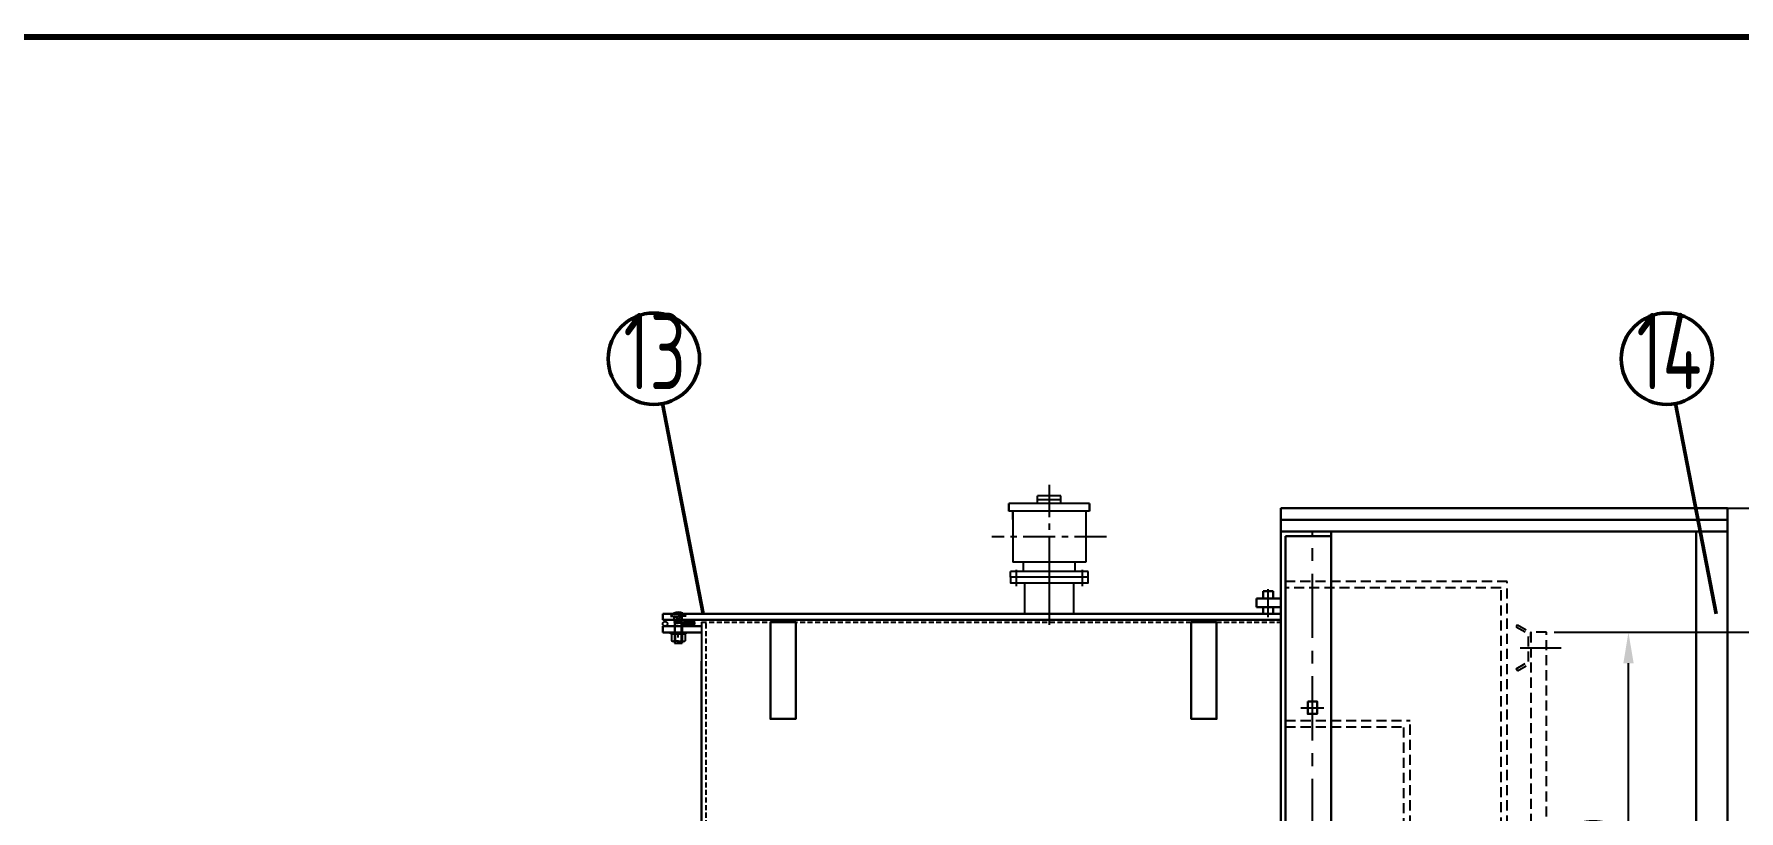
# Model space of a CAD drawing. Header units: millimetres. Extents: x 126854 to 137041, y -144259 to -137812.
# Drawn here: x 130053 to 132249, y -139026 to -138025 of the extents above; entities that cross this region are included whole.
import ezdxf

# ---------------------------------------------------------------- set-up
doc = ezdxf.new("R2010")
doc.units = ezdxf.units.MM
doc.header["$LTSCALE"] = 13
for name, pattern in [('CENTER', [50.8, 31.75, -6.35, 6.35, -6.35]), ('CENTERX2', [101.6, 63.5, -12.7, 12.7, -12.7]), ('DASHED', [0.75, 0.5, -0.25])]:
    doc.linetypes.add(name, pattern=pattern)
for name, color, linetype in [('05', 4, 'Continuous'), ('1', 4, 'Continuous'), ('1轮廓实线层', 7, 'Continuous'), ('2细线层', 4, 'Continuous'), ('3中心线层', 1, 'CENTER'), ('4虚线层', 6, 'DASHED'), ('5剖面线层', 2, 'Continuous'), ('粗实线', 4, 'Continuous'), ('细实线', 2, 'Continuous')]:
    doc.layers.add(name, color=color, linetype=linetype)
doc.layers.add('标注、文本', color=3, linetype='Continuous', lineweight=25)
doc.styles.add('pdm', font='gbenor.shx', dxfattribs={"width": 0.8, "bigfont": 'gbhzfs.shx'})
doc.styles.get("Standard").update_dxf_attribs({"font": 'gbenor.shx', "bigfont": 'gbcbig.shx'})
doc.dimstyles.new('1-15', dxfattribs={"dimscale": 20, "dimtxt": 3.5, "dimasz": 2, "dimexe": 1.5, "dimexo": 0.5, "dimgap": 0.5, "dimtad": 1, "dimtoh": 1, "dimdec": 1, "dimdsep": 46, "dimtxsty": 'Standard', "dimcen": 2.5, "dimclrd": 3, "dimclre": 3, "dimclrt": 3, "dimadec": 0, "dimazin": 2, "dimtfac": 1, "dimtdec": 1, "dimtmove": 0, "dimatfit": 2, "dimfxl": 1, "dimarcsym": 0})

# ---------------------------------------------------------------- blocks, each defined once
blk = doc.blocks.new('*D117')
at = {"layer": 'Defpoints', "color": 0, "lineweight": 30}
for p in [(132184.1, -138635.9), (131766.7, -140485.9), (132471.3, -140485.9)]:
    blk.add_point(p, dxfattribs=at)
at = {"layer": '标注、文本', "color": 3, "lineweight": -2}
for p, q in [((132194.1, -138635.9), (132501.3, -138635.9)), ((132471.3, -138675.9), (132471.3, -140445.9)), ((131776.7, -140485.9), (132501.3, -140485.9))]:
    blk.add_line(p, q, dxfattribs=at)
at = {"layer": '标注、文本', "color": 3, "lineweight": 30}
for points in [[(132464.6, -138675.9), (132477.9, -138675.9), (132471.3, -138635.9)], [(132464.6, -140445.9), (132477.9, -140445.9), (132471.3, -140485.9)]]:
    blk.add_solid(points, dxfattribs=at)
at = {"layer": '标注、文本', "color": 3, "insert": (132426.3, -139560.9), "char_height": 70, "attachment_point": 5, "rotation": 90}
blk.add_mtext('1850', dxfattribs=at)
blk = doc.blocks.new('*D140')
at = {"layer": 'Defpoints', "color": 0, "lineweight": 30}
for p in [(132001.1, -138795.8), (132328.5, -138795.8), (132001.1, -139598.8)]:
    blk.add_point(p, dxfattribs=at)
at = {"layer": '标注、文本', "color": 3, "lineweight": -2}
for p, q in [((132011.1, -138795.8), (132358.5, -138795.8)), ((132328.5, -139558.8), (132328.5, -138835.8)), ((132011.1, -139598.8), (132358.5, -139598.8))]:
    blk.add_line(p, q, dxfattribs=at)
at = {"layer": '标注、文本', "color": 3, "lineweight": 30}
for points in [[(132321.8, -138835.8), (132335.1, -138835.8), (132328.5, -138795.8)], [(132321.8, -139558.8), (132335.1, -139558.8), (132328.5, -139598.8)]]:
    blk.add_solid(points, dxfattribs=at)
at = {"layer": '标注、文本', "color": 3, "insert": (132283.5, -139197.3), "char_height": 70, "attachment_point": 5, "rotation": 90}
blk.add_mtext('803', dxfattribs=at)
blk = doc.blocks.new('*D139')
at = {"layer": 'Defpoints', "color": 0, "lineweight": 30}
for p in [(132030.2, -138795.8), (132106.7, -138795.8), (131991.1, -139395.8)]:
    blk.add_point(p, dxfattribs=at)
at = {"layer": '标注、文本', "color": 3, "lineweight": -2}
for p, q in [((132040.2, -138795.8), (132136.7, -138795.8)), ((132106.7, -139355.8), (132106.7, -138835.8)), ((132001.1, -139395.8), (132136.7, -139395.8))]:
    blk.add_line(p, q, dxfattribs=at)
at = {"layer": '标注、文本', "color": 3, "lineweight": 30}
for points in [[(132100.1, -138835.8), (132113.4, -138835.8), (132106.7, -138795.8)], [(132100.1, -139355.8), (132113.4, -139355.8), (132106.7, -139395.8)]]:
    blk.add_solid(points, dxfattribs=at)
at = {"layer": '标注、文本', "color": 3, "insert": (132061.7, -139095.8), "char_height": 70, "attachment_point": 5, "rotation": 90}
blk.add_mtext('600', dxfattribs=at)
blk = doc.blocks.new('A$C1A021689')
at = {"layer": '1', "color": 1, "linetype": 'CENTERX2', "lineweight": -3, "ltscale": 0.1}
for p, q in [((147.8, 360.6), (147.8, 80.1)), ((295.6, 226.8), (0, 226.8)), ((62.8, 141.6), (62.8, 116.9)), ((62.8, 132.7), (62.8, 99.6)), ((232.8, 141.6), (232.8, 116.9)), ((232.8, 132.7), (232.8, 99.6))]:
    blk.add_line(p, q, dxfattribs=at)
at = {"layer": '1'}
for p, q in [((251.8, 312.8), (43.8, 312.8)), ((43.8, 292.8), (43.8, 312.8)), ((43.8, 312.8), (43.8, 292.8)), ((177.8, 332.8), (117.8, 332.8)), ((117.8, 312.8), (117.8, 332.8)), ((177.8, 322.8), (117.8, 322.8)), ((177.8, 312.8), (177.8, 332.8)), ((251.8, 292.8), (251.8, 312.8)), ((251.8, 312.8), (251.8, 292.8)), ((251.8, 292.8), (43.8, 292.8)), ((53.8, 271.3), (53.8, 292.8)), ((53.8, 292.8), (53.8, 161.8)), ((241.8, 292.8), (241.8, 161.8)), ((53.8, 182.3), (53.8, 161.8)), ((247.8, 137.8), (47.8, 137.8)), ((47.8, 122.8), (47.8, 137.8)), ((241.8, 161.8), (53.8, 161.8)), ((81.3, 137.8), (81.3, 161.8)), ((214.3, 137.8), (214.3, 161.8)), ((247.8, 122.8), (247.8, 137.8)), ((247.8, 122.8), (47.8, 122.8))]:
    blk.add_line(p, q, dxfattribs=at)
at = {"layer": '1', "color": 1, "linetype": 'CENTERX2', "lineweight": -3}
blk.add_line((147.8, 157.3), (147.8, 0), dxfattribs=at)
at = {"layer": '1'}
blk.add_lwpolyline([(247.8, 122.8), (47.8, 122.8), (47.8, 108.8), (247.8, 108.8)], close=True, dxfattribs=at)
for points in [[(211.3, 122.8), (84.3, 122.8)], [(84.3, 108.8), (84.3, 28.8), (211.3, 28.8), (211.3, 108.8)]]:
    blk.add_lwpolyline(points, dxfattribs=at)

msp = doc.modelspace()

# ---------------------------------------------------------------- hatches: boundary and pattern name
at = {"layer": '5剖面线层'}
msp.add_hatch(color=256, dxfattribs=at).paths.add_polyline_path([(130900.225, -138787.933, 1), (130900.225, -138779.933), (130892.454, -138779.933, 1), (130892.454, -138787.933)])

# ---------------------------------------------------------------- linework, layer by layer
at = {"layer": '05'}
msp.add_line((131967.124, -138815.755), (132019.972, -138815.755), dxfattribs=at)
at = {"layer": '1', "color": 1, "linetype": 'CENTERX2', "lineweight": -3, "ltscale": 0.1}
for p, q in [((131699.642, -140387.948), (131699.642, -138665.948)), ((131699.642, -140387.948), (131699.642, -138665.948)), ((131684.996, -138892.953), (131714.288, -138892.953))]:
    msp.add_line(p, q, dxfattribs=at)
at = {"layer": '1', "ltscale": 5}
for p in [(130913.061, -138782.933), (130913.061, -138882.448)]:
    msp.add_line(p, (130913.061, -138937.448), dxfattribs=at)
at = {"layer": '1', "const_width": 7.598}
msp.add_lwpolyline([(127184.292, -144020.205), (135519.934, -144020.205), (135519.934, -138028.963), (127184.292, -138028.963), (127184.292, -144020.205)], dxfattribs=at)
at = {"layer": '1轮廓实线层'}
for p, q in [((130873.033, -138774.933), (130883.061, -138774.933)), ((130877.881, -138781.333), (130888.241, -138774.933)), ((130888.241, -138781.333), (130877.881, -138774.933)), ((130877.881, -138781.333), (130877.881, -138774.933)), ((130893.089, -138774.933), (130883.061, -138774.933)), ((130888.241, -138781.333), (130888.241, -138774.933)), ((130873.061, -138797.933), (130873.061, -138795.933)), ((130883.061, -138797.933), (130873.061, -138797.933)), ((130874.516, -138798.646), (130874.516, -138806.721)), ((130875.211, -138797.933), (130883.061, -138797.933)), ((130883.311, -138797.933), (130876.715, -138797.933)), ((130877.881, -138781.333), (130888.241, -138781.333)), ((130878.061, -138783.933), (130879.061, -138781.333)), ((130878.061, -138783.933), (130883.061, -138783.933)), ((130878.061, -138783.933), (130878.061, -138809.933)), ((130878.914, -138798.646), (130878.914, -138806.721)), ((130888.241, -138781.333), (130879.061, -138781.333)), ((130879.061, -138781.333), (130879.061, -138781.333)), ((130888.061, -138783.933), (130883.061, -138783.933)), ((130883.061, -138797.933), (130893.061, -138797.933)), ((130890.911, -138797.933), (130883.061, -138797.933)), ((130883.311, -138797.933), (130889.907, -138797.933)), ((130888.061, -138783.933), (130887.061, -138781.333)), ((130887.709, -138798.646), (130887.709, -138806.721)), ((130888.061, -138783.933), (130888.061, -138809.933)), ((130892.106, -138798.646), (130892.106, -138806.721)), ((130893.061, -138797.933), (130893.061, -138795.933)), ((130883.311, -138807.433), (130876.715, -138807.433)), ((130878.061, -138809.933), (130888.061, -138809.933)), ((130883.311, -138807.433), (130889.907, -138807.433))]:
    msp.add_line(p, q, dxfattribs=at)
for centre, radius, start, end in [((130882.99, -138782.323), 12.4, 89.672726, 143.421423), ((130882.931, -138782.725), 12.803, 37.488414, 89.417438), ((130876.715, -138801.682), 3.749, 54.090399, 125.909601), ((130883.311, -138811.86), 13.927, 71.593388, 108.406612), ((130889.907, -138801.682), 3.749, 54.090399, 125.909601), ((130876.715, -138803.684), 3.749, 234.090399, 305.909601), ((130883.311, -138793.506), 13.927, 251.593388, 288.406612), ((130889.907, -138803.684), 3.749, 234.090399, 305.909601)]:
    msp.add_arc(centre, radius, start, end, dxfattribs=at)
at = {"layer": '2细线层'}
for p, q in [((130879.061, -138809.933), (130879.061, -138781.333)), ((130887.061, -138809.933), (130887.061, -138781.333))]:
    msp.add_line(p, q, dxfattribs=at)
at = {"layer": '3中心线层', "ltscale": 0.4}
msp.add_line((131642.871, -138776.406), (131642.871, -138740.193), dxfattribs=at)
at = {"layer": '3中心线层'}
msp.add_line((130883.061, -138802.63), (130883.061, -138795.837), dxfattribs=at)
at = {"layer": '4虚线层', "ltscale": 2}
for p, q in [((131950.57, -138730.498), (131665.061, -138730.498)), ((131950.57, -139883.205), (131950.57, -138730.498)), ((131942.57, -138738.498), (131665.061, -138738.498)), ((131942.57, -139885.709), (131942.57, -138738.498)), ((131963.786, -138786.199), (131962.286, -138788.797)), ((131962.286, -138788.797), (131978.061, -138797.905)), ((131963.786, -138786.199), (131981.061, -138796.173)), ((131978.061, -138833.606), (131978.061, -138797.905)), ((132001.061, -138795.755), (131981.061, -138795.755)), ((131981.061, -138795.755), (131981.061, -139395.755)), ((131981.061, -138802.04), (131981.061, -138796.173)), ((132001.061, -139598.755), (132001.061, -138795.755)), ((131962.286, -138842.713), (131978.061, -138833.606)), ((131963.786, -138845.311), (131962.286, -138842.713)), ((131963.786, -138845.311), (131981.061, -138835.338)), ((131665.061, -138909.606), (131825.57, -138909.606)), ((131665.061, -138917.606), (131816.199, -138917.606)), ((131817.57, -139886.938), (131817.57, -138917.606)), ((131825.57, -139883.205), (131825.57, -138909.606))]:
    msp.add_line(p, q, dxfattribs=at)
at = {"layer": '4虚线层'}
for p, q in [((130877.811, -138797.933), (130877.811, -138795.933)), ((130888.311, -138797.933), (130888.311, -138795.933)), ((130913.061, -138782.933), (131659.061, -138782.933)), ((130913.061, -138782.933), (131659.061, -138782.933)), ((130919.061, -139278.411), (130919.061, -138782.933))]:
    msp.add_line(p, q, dxfattribs=at)
at = {"layer": '4虚线层', "ltscale": 3}
msp.add_circle((130866.061, -138784.933), 3, dxfattribs=at)
at = {"layer": '标注、文本', "color": 4, "lineweight": 30}
for p, q in [((132234.061, -138635.948), (131659.061, -138635.948)), ((132234.061, -138635.948), (132234.061, -140485.948)), ((130913.061, -139278.411), (130913.061, -138832.933))]:
    msp.add_line(p, q, dxfattribs=at)
at = {"layer": '粗实线', "lineweight": 50}
for p, q in [((130915.07, -138771.933), (130862.767, -138501.217)), ((132219.567, -138771.933), (132167.264, -138501.217))]:
    msp.add_line(p, q, dxfattribs=at)
at = {"layer": '粗实线', "lineweight": 30}
for p, q in [((131659.061, -138635.948), (131659.061, -140377.948)), ((131659.061, -138635.948), (131659.061, -140385.948)), ((131659.061, -138635.948), (132234.061, -138635.948)), ((131659.061, -138635.948), (132234.061, -138635.948)), ((131659.061, -138635.948), (131659.061, -140377.948)), ((132234.061, -138635.948), (132234.061, -140377.948)), ((131659.061, -138650.948), (132234.061, -138650.948)), ((131659.061, -138650.948), (132234.061, -138650.948)), ((131659.061, -138665.948), (131724.061, -138665.948)), ((131659.061, -138665.948), (132234.061, -138665.948)), ((131724.061, -140385.948), (131724.061, -138665.948)), ((132194.061, -140385.948), (132194.061, -138665.948)), ((131665.061, -138671.948), (131724.061, -138671.948)), ((131665.061, -138671.948), (131665.061, -140377.948)), ((131627.762, -138752.355), (131627.762, -138763.633)), ((131627.762, -138752.355), (131659.061, -138752.355)), ((131636.391, -138742.893), (131636.391, -138752.355)), ((131636.391, -138742.893), (131649.351, -138742.893)), ((131649.351, -138742.893), (131649.351, -138752.355)), ((131659.061, -138735.948), (131659.061, -140377.948)), ((131659.061, -138735.948), (131659.061, -140377.948)), ((131659.061, -138735.948), (131659.061, -140377.948)), ((131659.061, -138765.948), (131659.061, -138735.948)), ((131659.061, -138771.933), (130863.061, -138771.933)), ((130863.061, -138771.933), (130863.061, -138779.933)), ((131627.762, -138763.633), (131659.061, -138763.633)), ((131636.391, -138763.633), (131636.391, -138771.933)), ((131649.351, -138763.633), (131649.351, -138771.933)), ((131659.061, -138779.933), (130863.061, -138779.933)), ((130913.061, -138787.933), (130863.061, -138787.933)), ((130863.061, -138787.933), (130863.061, -138795.933)), ((130863.061, -138795.933), (130913.061, -138795.933))]:
    msp.add_line(p, q, dxfattribs=at)
at = {"layer": '粗实线'}
msp.add_line((130878.061, -138809.933), (130878.061, -138809.933), dxfattribs=at)
at = {"layer": '粗实线', "lineweight": 30}
for points in [[(131034.36, -138782.933), (131001.762, -138782.933), (131001.762, -138907.38), (131034.36, -138907.38)], [(131034.36, -138782.933), (131001.762, -138782.933), (131001.762, -138907.38), (131034.36, -138907.38)], [(131543.762, -138782.933), (131576.36, -138782.933), (131576.36, -138907.38), (131543.762, -138907.38)], [(131543.762, -138782.933), (131576.36, -138782.933), (131576.36, -138907.38), (131543.762, -138907.38)], [(131693.642, -138884.953), (131705.642, -138884.953), (131705.642, -138900.953), (131693.642, -138900.953)]]:
    msp.add_lwpolyline(points, close=True, dxfattribs=at)
at = {"layer": '粗实线', "lineweight": 50}
for centre in [(130851.601, -138443.422), (132156.098, -138443.422)]:
    msp.add_circle(centre, 58.863, dxfattribs=at)
at = {"layer": '细实线'}
msp.add_arc((130900.225, -138783.933), 4, 270, 90, dxfattribs=at)

# ---------------------------------------------------------------- block references
at = {"layer": '标注、文本', "xscale": 0.5, "yscale": 0.5, "zscale": 0.5}
msp.add_blockref('A$C1A021689', (131286.824, -138786.358), dxfattribs=at)

# ---------------------------------------------------------------- texts
at = {"layer": '粗实线', "lineweight": 50, "style": 'pdm', "width": 0.8}
for s, p in [('13', (130812.484, -138482.836)), ('14', (132116.981, -138482.836))]:
    msp.add_text(s, height=98.3509, dxfattribs=at).set_placement(p)

# ---------------------------------------------------------------- dimensions: what is measured, and where the dimension line sits
at = {"layer": '标注、文本'}
for base, p1, p2, picture, middle in [((132471.282, -140485.948), (132184.061, -138635.948), (131766.655, -140485.948), '*D117', (132426.282, -139560.948)), ((132106.719, -138795.755), (131991.061, -139395.755), (132030.215, -138795.755), '*D139', (132061.719, -139095.755)), ((132328.479, -138795.755), (132001.061, -139598.755), (132001.061, -138795.755), '*D140', (132283.479, -139197.255))]:
    dim = msp.add_linear_dim(base=base, p1=p1, p2=p2, angle=90, dimstyle='1-15', dxfattribs=at)
    dim.commit()
    dim.dimension.update_dxf_attribs({"geometry": picture, "text_midpoint": middle})

doc.saveas('drawing.dxf')
